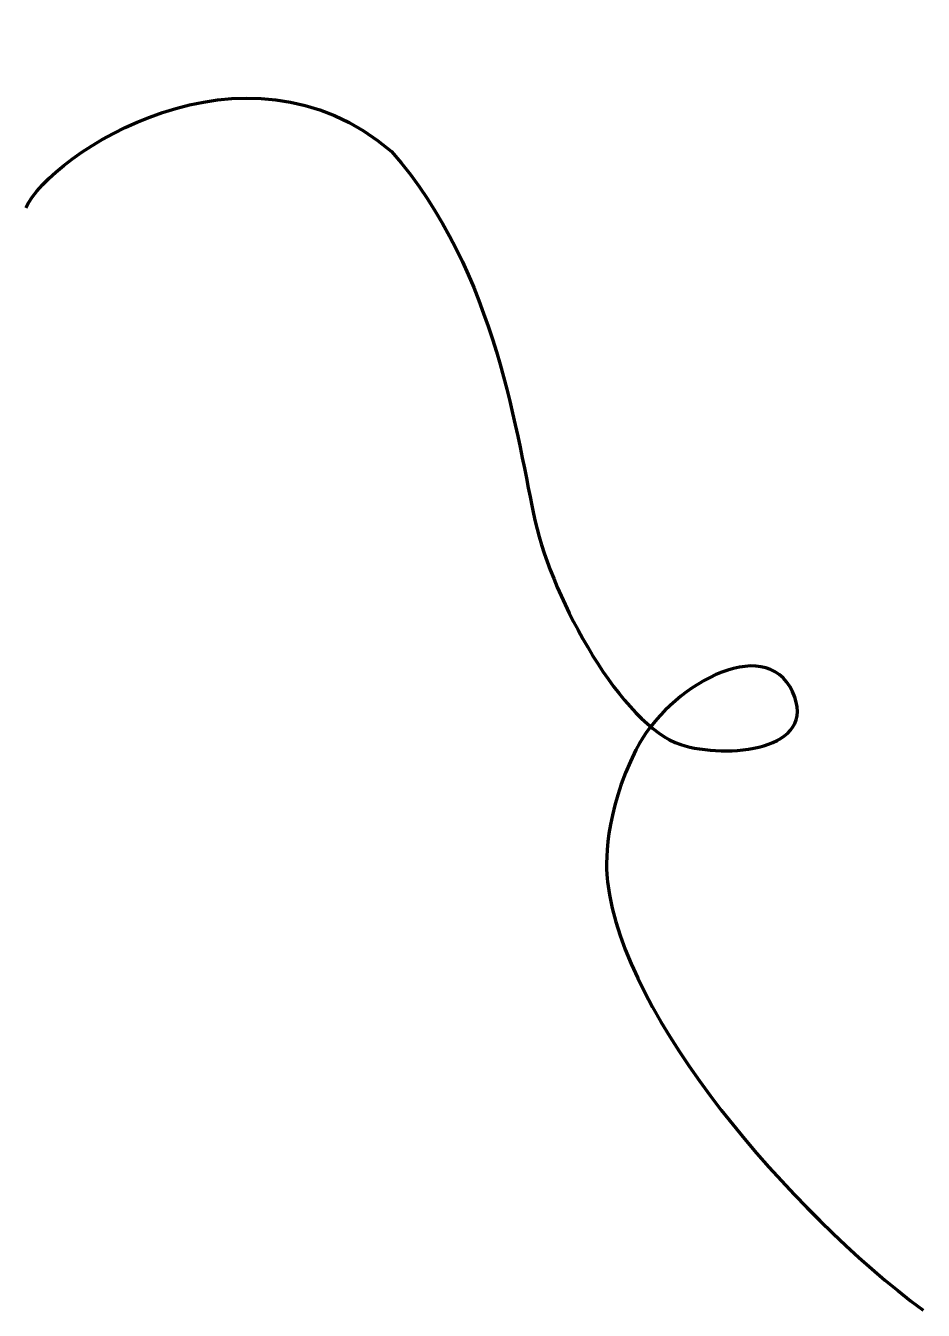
# Model space of a CAD drawing. Extents: x 1117 to 1931, y -796 to 368.
import ezdxf

# ---------------------------------------------------------------- set-up
doc = ezdxf.new("R2010")
doc.units = 0
doc.header["$MEASUREMENT"] = 0
doc.layers.add('Layer 1', color=7, linetype='Continuous', lineweight=0)

msp = doc.modelspace()

# ---------------------------------------------------------------- linework, layer by layer
at = {"layer": 'Layer 1', "color": 7, "lineweight": 211}
msp.add_open_spline([(1116.7, 202.5), (1138.8, 251.1), (1315, 367.6), (1448.4, 253.6), (1544.4, 144.5), (1562.4, -9.5), (1578.7, -81.8), (1594.9, -153.2), (1657.3, -266.4), (1710.6, -283.8), (1751.4, -297.1), (1836.7, -289.6), (1811.9, -235.8), (1787.1, -182), (1699, -231), (1670, -288.5), (1641, -346), (1642.4, -393.5), (1644.1, -408.3), (1658.9, -532.2), (1809.2, -706.3), (1930.5, -796.5)], degree=3, knots=[0, 0, 0, 0, 1, 1, 1, 2, 2, 2, 3, 3, 3, 4, 4, 4, 5, 5, 5, 6, 6, 6, 7, 7, 7, 7], dxfattribs=at)

doc.saveas('drawing.dxf')
